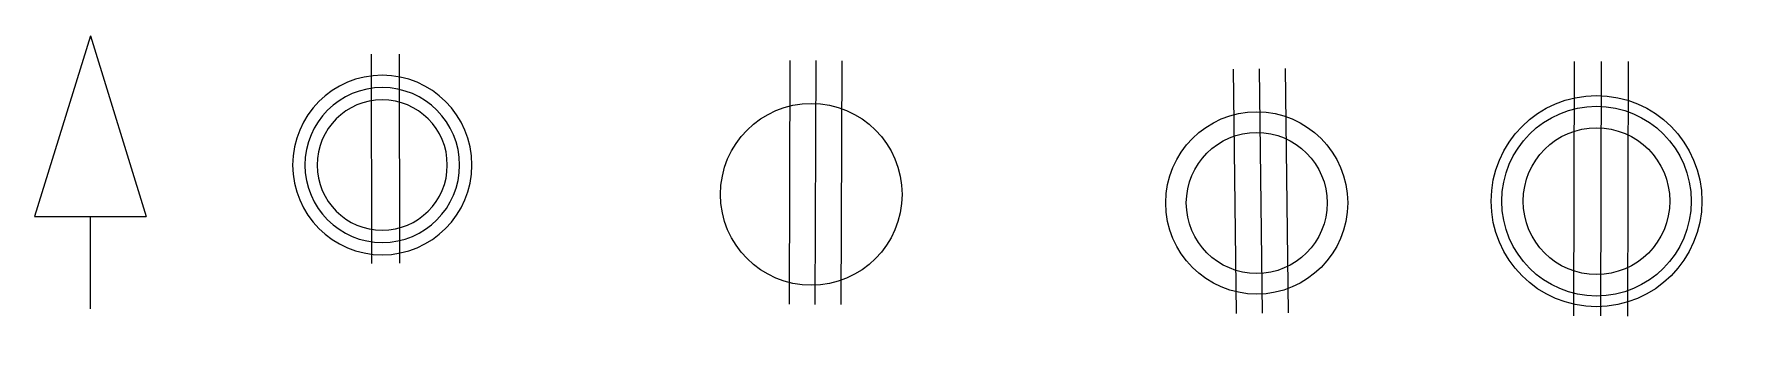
# Model space of a CAD drawing. Header units: inches. Extents: x 79440 to 83001, y -24128 to -22512.
# Drawn here: x 81273.4 to 81568.5, y -24095 to -24041 of the extents above; entities that cross this region are included whole.
import ezdxf

# ---------------------------------------------------------------- set-up
doc = ezdxf.new("R2010")
doc.units = ezdxf.units.IN
doc.header["$MEASUREMENT"] = 0
for name, color, linetype, lineweight in [('E-AC-Socket-15A', 52, 'Continuous', 18), ('E-PS-Socket-5A', 32, 'Continuous', 18), ('E-QB-Socket-20A', 40, 'Continuous', 18), ('E-QS-Socket-15A', 30, 'Continuous', 18), ('E-Telephone-Socket', 11, 'Continuous', 18)]:
    doc.layers.add(name, color=color, linetype=linetype, lineweight=lineweight)

# ---------------------------------------------------------------- blocks, each defined once
blk = doc.blocks.new('A$C12B00F2E')
for p, q in [((660.1, 135.5), (223.4, 271)), ((223.4, 0), (223.4, 271)), ((0, 135.5), (223.4, 135.5)), ((660.1, 135.5), (223.4, 0))]:
    blk.add_line(p, q)
blk = doc.blocks.new('A$C46D62743')
for p, q in [((16.9, 65.2), (315.8, 367.7)), ((57.4, 25.2), (356.3, 327.7))]:
    blk.add_line(p, q)
for radius in [182.5, 157.5, 132.5]:
    blk.add_circle((182.5, 182.5), radius)
blk = doc.blocks.new('A$C19202BDE')
for p, q in [((0, 89.4), (419.5, 508.6)), ((44.7, 44.7), (464.2, 463.9)), ((89.3, 0), (508.8, 419.2))]:
    blk.add_line(p, q)
for radius in [221.2, 171.2]:
    blk.add_circle((226.4, 241.6), radius)
blk = doc.blocks.new('A$C44EE3311')
for p, q in [((19.8, 94), (439.3, 513.2)), ((64.5, 49.3), (484, 468.5)), ((109.1, 4.6), (528.6, 423.8))]:
    blk.add_line(p, q)
for radius in [246.2, 221.2, 171.2]:
    blk.add_circle((246.2, 246.2), radius)
blk = doc.blocks.new('3PIN15A')
for p, q in [((-7.54, -5.07), (6.43, 8.9)), ((-6.06, -6.56), (7.92, 7.41)), ((-4.57, -8.05), (9.41, 5.92))]:
    blk.add_line(p, q)
blk.add_circle((0, 0), 7.37)

msp = doc.modelspace()

# ---------------------------------------------------------------- block references
at = {"layer": 'E-AC-Socket-15A', "xscale": 0.07334727603540846, "yscale": 0.07334727612033021, "zscale": 0.07334727609813599, "rotation": 44.91564908907848}
msp.add_blockref('A$C44EE3311', (81541.02, -24095.04), dxfattribs=at)
at = {"layer": 'E-PS-Socket-5A', "xscale": -0.08413232008582057, "yscale": 0.08413232008751947, "zscale": 0.08413232007291153, "rotation": 315.3849653542435}
msp.add_blockref('A$C46D62743', (81333.16, -24085.04), dxfattribs=at)
at = {"layer": 'E-QB-Socket-20A', "xscale": 0.07047806070655727, "yscale": 0.07047806087939534, "zscale": 0.07047806087644365, "rotation": 45.68974014368139}
msp.add_blockref('A$C19202BDE', (81483.88, -24093.13), dxfattribs=at)
at = {"layer": 'E-QS-Socket-15A', "xscale": 2.110449414748178, "yscale": 2.110449414714822, "zscale": 2.110449414714113, "rotation": 44.78497044666114}
msp.add_blockref('3PIN15A', (81406.52, -24068.34), dxfattribs=at)
at = {"layer": 'E-Telephone-Socket', "xscale": -0.07068750000325963, "yscale": 0.07068750001781154, "zscale": 0.0706875, "rotation": 270}
msp.add_blockref('A$C12B00F2E', (81273.42, -24087.92), dxfattribs=at)

doc.saveas('drawing.dxf')
